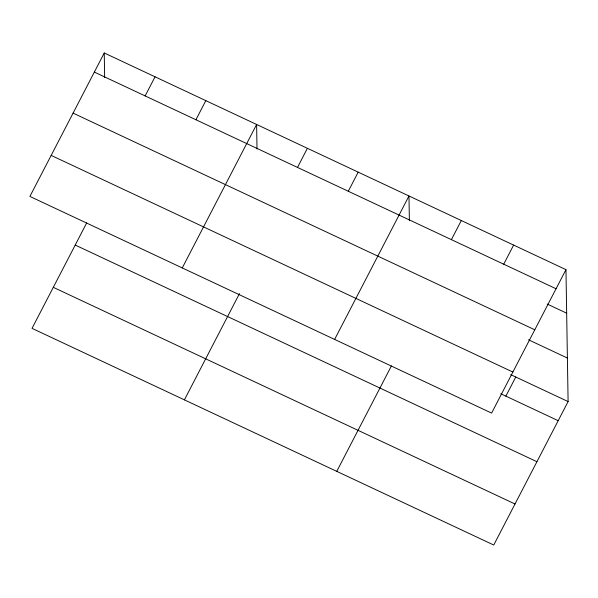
<?xml version="1.0" encoding="UTF-8"?>
<svg xmlns="http://www.w3.org/2000/svg" width="598" height="598" viewBox="0 0 598 598"><rect width="100%" height="100%" fill="white"/><g stroke="black" fill="none" stroke-linecap="round" stroke-linejoin="round"><path stroke-width="0.9" d="M104.254 52.975L29.9 196.428L491.601 413.091L565.962 269.646L104.254 52.975L104.65 77.471M145.135 95.927L155.046 76.813M86.703 222.897L32.038 328.362L493.746 545.025L568.1 401.572L565.962 269.646M195.92 119.757L205.832 100.643M182.263 267.926L256.617 124.474L257.013 148.969M297.498 167.425L307.402 148.311M184.401 399.86L239.492 293.581M348.283 191.255L358.195 172.142M334.626 339.425L408.98 195.98L409.376 220.468M451.4 239.641L461.305 220.535M336.764 471.359L391.428 365.894M503.725 264.196L513.63 245.09M505.863 396.13L515.775 377.017M94.349 72.089L556.05 288.752M547.252 304.068L566.665 313.18M73.083 113.119L534.784 329.782M528.572 339.821L567.39 358.038M51.166 155.398L512.875 372.061M510.707 374.647L568.1 401.572M500.803 393.761L558.196 420.686M75.221 245.053L536.922 461.716M53.312 287.332L515.013 503.994"/></g></svg>
